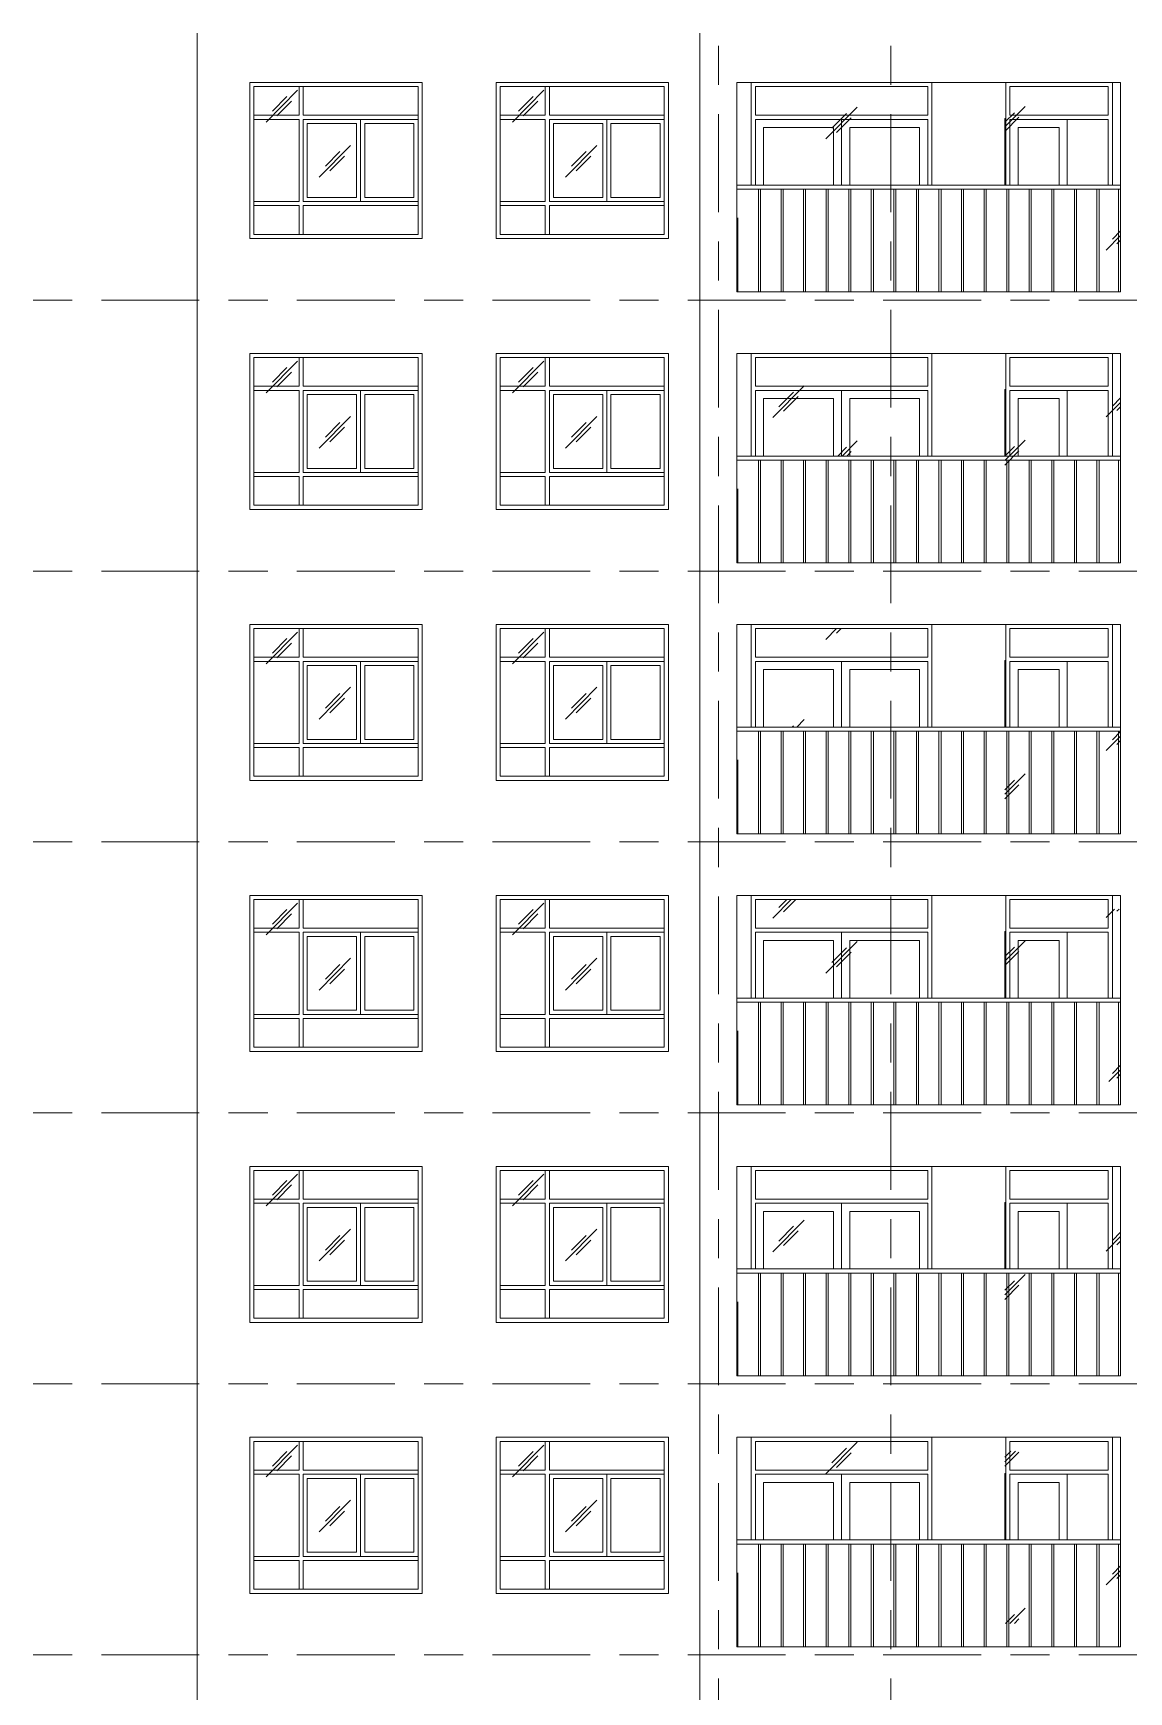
# Model space of a CAD drawing. Header units: millimetres. Extents: x -2100 to 124761, y -10432 to 93550.
# Drawn here: x -2000 to 11350, y 31351 to 51550 of the extents above; entities that cross this region are included whole.
import ezdxf
from ezdxf.xclip import XClip

# ---------------------------------------------------------------- set-up
doc = ezdxf.new("R2010")
doc.units = ezdxf.units.MM
doc.header["$XCLIPFRAME"] = 0
doc.linetypes.add('Centre', pattern=[31.75, 6.35, -4.7625, 15.875, -4.7625])
for name, color, linetype, lineweight in [('CUA', 31, 'Continuous', 9), ('KINH', 152, 'Continuous', 5), ('NET THAY 1', 41, 'Continuous', 5), ('NET THAY 2', 55, 'Continuous', 5), ('NET-THAY', 2, 'Continuous', 9), ('TRUC', 225, 'Continuous', 5)]:
    doc.layers.add(name, color=color, linetype=linetype, lineweight=lineweight)

# ---------------------------------------------------------------- blocks, each defined once
blk = doc.blocks.new('Railing - 25mm-V61-MẶT ĐỨNG TRỤC A-Q')
at = {"layer": 'NET THAY 2'}
blk.add_line((30025, 87600), (30025, 86700), dxfattribs=at)
blk = doc.blocks.new('Railing - 25mm-1425477-MẶT ĐỨNG TRỤC A-Q')
at = {"layer": 'NET THAY 2'}
for p, q in [((30037, 86700), (30037, 87950)), ((30062, 87950), (30062, 86700))]:
    blk.add_line(p, q, dxfattribs=at)
blk = doc.blocks.new('Railing - 25mm-V62-MẶT ĐỨNG TRỤC A-Q')
at = {"layer": 'NET THAY 2'}
blk.add_line((32775, 86700), (32775, 87950), dxfattribs=at)
blk = doc.blocks.new('Railing - Railing-1821294-MẶT ĐỨNG TRỤC A-Q')
for name, p in [('Railing - 25mm-1425477-MẶT ĐỨNG TRỤC A-Q', (-23200, -64700)), ('Railing - 25mm-1425477-MẶT ĐỨNG TRỤC A-Q', (-22925, -64700)), ('Railing - 25mm-1425477-MẶT ĐỨNG TRỤC A-Q', (-22650, -64700)), ('Railing - 25mm-1425477-MẶT ĐỨNG TRỤC A-Q', (-22375, -64700)), ('Railing - 25mm-1425477-MẶT ĐỨNG TRỤC A-Q', (-22100, -64700)), ('Railing - 25mm-1425477-MẶT ĐỨNG TRỤC A-Q', (-21825, -64700)), ('Railing - 25mm-1425477-MẶT ĐỨNG TRỤC A-Q', (-21550, -64700)), ('Railing - 25mm-1425477-MẶT ĐỨNG TRỤC A-Q', (-21275, -64700)), ('Railing - 25mm-1425477-MẶT ĐỨNG TRỤC A-Q', (-21000, -64700)), ('Railing - 25mm-1425477-MẶT ĐỨNG TRỤC A-Q', (-20725, -64700)), ('Railing - 25mm-1425477-MẶT ĐỨNG TRỤC A-Q', (-20450, -64700)), ('Railing - 25mm-1425477-MẶT ĐỨNG TRỤC A-Q', (-20175, -64700)), ('Railing - 25mm-1425477-MẶT ĐỨNG TRỤC A-Q', (-19900, -64700)), ('Railing - 25mm-1425477-MẶT ĐỨNG TRỤC A-Q', (-19625, -64700)), ('Railing - 25mm-1425477-MẶT ĐỨNG TRỤC A-Q', (-19350, -64700)), ('Railing - 25mm-1425477-MẶT ĐỨNG TRỤC A-Q', (-19075, -64700)), ('Railing - 25mm-V62-MẶT ĐỨNG TRỤC A-Q', (-21550, -64700)), ('Railing - 25mm-V61-MẶT ĐỨNG TRỤC A-Q', (-23437, -64700))]:
    blk.add_blockref(name, p)
blk = doc.blocks.new('CUA SAN PHOI LUA1 - CUA SAN PHOI LUA 700-1661581-MẶT ĐỨNG TRỤC A-Q')
at = {"layer": 'CUA'}
for p, q in [((9850, 24060), (9840, 24060)), ((9840, 23250), (9840, 24060)), ((11100, 24100), (9900, 24100)), ((9900, 23250), (9900, 24050)), ((9900, 24050), (11100, 24050)), ((10600, 24050), (10600, 23250)), ((11100, 23250), (11100, 24050)), ((10000, 23950), (10000, 23250)), ((10000, 23950), (10500, 23950)), ((10500, 23250), (10500, 23950))]:
    blk.add_line(p, q, dxfattribs=at)
for points in [[(9850, 23250), (9850, 24500), (11150, 24500), (11150, 23250)], [(9900, 24100), (9900, 24450), (11100, 24450), (11100, 24100)]]:
    blk.add_lwpolyline(points, dxfattribs=at)
blk = doc.blocks.new('X-PHONG NGU 2 - X-PHONG NGU 2_Recovery_-1759957-MẶT ĐỨNG TRỤC A-Q')
at = {"layer": 'CUA'}
for p, q in [((3653, 84100), (3653, 82200)), ((5753, 84100), (3653, 84100)), ((3703, 84050), (5703, 84050)), ((3703, 82250), (3703, 84050)), ((4303, 84050), (4253, 84050)), ((4253, 84050), (4253, 83700)), ((4303, 83700), (4303, 84050)), ((5703, 84050), (5703, 82250)), ((5753, 82200), (5753, 84100)), ((4253, 83700), (3703, 83700)), ((3703, 83700), (3703, 83650)), ((3703, 83650), (4253, 83650)), ((4253, 83650), (4253, 82650)), ((5703, 83700), (4303, 83700)), ((5003, 83650), (4303, 83650)), ((4303, 83650), (4303, 82650)), ((4303, 82650), (4303, 83650)), ((4303, 83650), (5703, 83650)), ((5003, 82650), (5003, 83650)), ((5703, 83650), (5703, 83700)), ((4353, 82700), (4353, 83600)), ((4353, 83600), (4953, 83600)), ((4953, 83600), (4953, 82700)), ((5053, 83600), (5653, 83600)), ((5053, 82700), (5053, 83600)), ((5653, 83600), (5653, 82700)), ((4253, 82650), (3703, 82650)), ((3703, 82650), (3703, 82600)), ((4303, 82650), (5003, 82650)), ((5703, 82650), (4303, 82650)), ((4953, 82700), (4353, 82700)), ((5653, 82700), (5053, 82700)), ((5703, 82600), (5703, 82650)), ((3703, 82600), (4253, 82600)), ((4253, 82600), (4253, 82250)), ((4303, 82250), (4303, 82600)), ((4303, 82600), (5703, 82600)), ((5703, 82250), (3703, 82250)), ((4253, 82250), (4303, 82250)), ((3653, 82200), (5753, 82200))]:
    blk.add_line(p, q, dxfattribs=at)
blk = doc.blocks.new('CUA LO GIA _LUA_ - CUA LO GIA _LUA_-1365713-MẶT ĐỨNG TRỤC A-Q')
at = {"layer": 'CUA'}
for p, q in [((6750, 23250), (6750, 24100)), ((8900, 24100), (6800, 24100)), ((7850, 24050), (6800, 24050)), ((6800, 23250), (6800, 24050)), ((6800, 24050), (6800, 23250)), ((6800, 24050), (8900, 24050)), ((7850, 24050), (7850, 23250)), ((8900, 23250), (8900, 24050)), ((8950, 24100), (8950, 23250)), ((6900, 23950), (6900, 23250)), ((6900, 23950), (7750, 23950)), ((7750, 23250), (7750, 23950)), ((7950, 23950), (8800, 23950)), ((7950, 23950), (7950, 23250)), ((8800, 23250), (8800, 23950))]:
    blk.add_line(p, q, dxfattribs=at)
for points in [[(6750, 24100), (6750, 24500), (8950, 24500), (8950, 24100)], [(6800, 24100), (6800, 24450), (8900, 24450), (8900, 24100)]]:
    blk.add_lwpolyline(points, dxfattribs=at)
blk = doc.blocks.new('Top Rail Type - Top Rail_Internal_-1821309-MẶT ĐỨNG TRỤC A-Q')
at = {"layer": 'NET THAY 1'}
for p, q in [((11250, 22950), (6575, 22950)), ((6575, 22900), (11250, 22900))]:
    blk.add_line(p, q, dxfattribs=at)
blk = doc.blocks.new('A$C26D738F4')
at = {"layer": 'KINH'}
h = blk.add_hatch(dxfattribs=at)
h.set_pattern_fill('FP_11', color=256, style=0, pattern_type=2)
h.set_pattern_definition([(45.204, (22327, -14003.6), (0.002, 2032), [252.7, -2610.8]), (45.204, (22272.3, -13948.4), (0.002, 2032), [252.7, -2610.8]), (45.204, (22197, -14079.4), (0.002, 2032), [544.27, -2319.24]), (45.204, (20955.1, -12642.1), (0.002, 2032), [252.7, -2610.8]), (45.204, (20900.3, -12587), (0.002, 2032), [252.7, -2610.8]), (45.204, (20825, -12718), (0.002, 2032), [544.27, -2319.24])])
h.paths.add_polyline_path([(36897, -2483), (36897, -383), (35487, -383), (35487, -2483)])
h = blk.add_hatch(dxfattribs=at)
h.set_pattern_fill('FP_11', color=256, style=0, pattern_type=2)
h.set_pattern_definition([(45.204, (24372, -13995.6), (0.002, 2032), [252.7, -2610.8]), (45.204, (24317.3, -13940.5), (0.002, 2032), [252.7, -2610.8]), (45.204, (24242, -14071.5), (0.002, 2032), [544.27, -2319.24]), (45.204, (23000.1, -12634.2), (0.002, 2032), [252.7, -2610.8]), (45.204, (22945.3, -12579), (0.002, 2032), [252.7, -2610.8]), (45.204, (22870, -12710), (0.002, 2032), [544.27, -2319.24])])
h.paths.add_polyline_path([(39987, -2600), (39987, -1400), (37787, -1400), (37787, -2600)])
at = {"layer": 'NET-THAY'}
for p, q in [((35487, -100), (40162, -100)), ((43097, -750), (43097, -2650)), ((43997, -2650), (43997, -750)), ((35487, -2650), (40162, -2650))]:
    blk.add_line(p, q, dxfattribs=at)
for points in [[(40612, 50), (40612, -3250)], [(46737, 50), (46737, -3250)], [(35487, -100), (35487, -2650)], [(40162, -100), (40162, -2650)]]:
    blk.add_lwpolyline(points, dxfattribs=at)
at = {"layer": 'CUA', "rotation": 180}
for name, p in [('X-PHONG NGU 2 - X-PHONG NGU 2_Recovery_-1759957-MẶT ĐỨNG TRỤC A-Q', (46750, 81450)), ('X-PHONG NGU 2 - X-PHONG NGU 2_Recovery_-1759957-MẶT ĐỨNG TRỤC A-Q', (49750, 81450)), ('CUA SAN PHOI LUA1 - CUA SAN PHOI LUA 700-1661581-MẶT ĐỨNG TRỤC A-Q', (46737, 21850))]:
    blk.add_blockref(name, p, dxfattribs=at)
at = {"layer": 'CUA'}
ref = blk.add_blockref('CUA LO GIA _LUA_ - CUA LO GIA _LUA_-1365713-MẶT ĐỨNG TRỤC A-Q', (46737, 21850), dxfattribs=dict(at, rotation=180))
XClip(ref).set_block_clipping_path([(6687.0112703076, 23250.0000000015), (9036.199414279, 24500.0000000003)])
at = {"layer": 'NET THAY 1', "rotation": 180}
for name, p in [('Railing - Railing-1821294-MẶT ĐỨNG TRỤC A-Q', (46737, 21900)), ('Top Rail Type - Top Rail_Internal_-1821309-MẶT ĐỨNG TRỤC A-Q', (46737, 21550))]:
    blk.add_blockref(name, p, dxfattribs=at)

msp = doc.modelspace()

# ---------------------------------------------------------------- hatches: boundary and pattern name
at = {"layer": 'KINH'}
h = msp.add_hatch(dxfattribs=at)
h.set_pattern_fill('FP_11', color=256, angle=180, style=0, pattern_type=2)
h.set_pattern_definition([(225.204, (15860, 62298.4), (-0.002, -2032), [252.7, -2610.8]), (225.204, (15914.8, 62243.3), (-0.002, -2032), [252.7, -2610.8]), (225.204, (15990.1, 62374.3), (-0.002, -2032), [544.27, -2319.24]), (225.204, (17232, 60937), (-0.002, -2032), [252.7, -2610.8]), (225.204, (17286.7, 60881.8), (-0.002, -2032), [252.7, -2610.8]), (225.204, (17362, 61012.9), (-0.002, -2032), [544.27, -2319.24])])
h.paths.add_polyline_path([(639.9, 50900), (639.9, 49000), (2739.9, 49000), (2739.9, 50900)])
h = msp.add_hatch(dxfattribs=at)
h.set_pattern_fill('FP_11', color=256, angle=180, style=0, pattern_type=2)
h.set_pattern_definition([(225.204, (18860, 62298.4), (-0.002, -2032), [252.7, -2610.8]), (225.204, (18914.8, 62243.3), (-0.002, -2032), [252.7, -2610.8]), (225.204, (18990.1, 62374.3), (-0.002, -2032), [544.27, -2319.24]), (225.204, (20232, 60937), (-0.002, -2032), [252.7, -2610.8]), (225.204, (20286.7, 60881.8), (-0.002, -2032), [252.7, -2610.8]), (225.204, (20362, 61012.9), (-0.002, -2032), [544.27, -2319.24])])
h.paths.add_polyline_path([(3639.9, 50900), (3639.9, 49000), (5739.9, 49000), (5739.9, 50900)])
h = msp.add_hatch(dxfattribs=at)
h.set_pattern_fill('FP_11', color=256, angle=180, style=0, pattern_type=2)
h.set_pattern_definition([(225.204, (15860, 58998.4), (-0.002, -2032), [252.7, -2610.8]), (225.204, (15914.8, 58943.3), (-0.002, -2032), [252.7, -2610.8]), (225.204, (15990.1, 59074.3), (-0.002, -2032), [544.27, -2319.24]), (225.204, (17232, 57637), (-0.002, -2032), [252.7, -2610.8]), (225.204, (17286.7, 57581.8), (-0.002, -2032), [252.7, -2610.8]), (225.204, (17362, 57712.9), (-0.002, -2032), [544.27, -2319.24])])
h.paths.add_polyline_path([(639.9, 47600), (639.9, 45700), (2739.9, 45700), (2739.9, 47600)])
h = msp.add_hatch(dxfattribs=at)
h.set_pattern_fill('FP_11', color=256, angle=180, style=0, pattern_type=2)
h.set_pattern_definition([(225.204, (18860, 58998.4), (-0.002, -2032), [252.7, -2610.8]), (225.204, (18914.8, 58943.3), (-0.002, -2032), [252.7, -2610.8]), (225.204, (18990.1, 59074.3), (-0.002, -2032), [544.27, -2319.24]), (225.204, (20232, 57637), (-0.002, -2032), [252.7, -2610.8]), (225.204, (20286.7, 57581.8), (-0.002, -2032), [252.7, -2610.8]), (225.204, (20362, 57712.9), (-0.002, -2032), [544.27, -2319.24])])
h.paths.add_polyline_path([(3639.9, 47600), (3639.9, 45700), (5739.9, 45700), (5739.9, 47600)])
h = msp.add_hatch(dxfattribs=at)
h.set_pattern_fill('FP_11', color=256, angle=180, style=0, pattern_type=2)
h.set_pattern_definition([(225.204, (15860, 55698.4), (-0.002, -2032), [252.7, -2610.8]), (225.204, (15914.8, 55643.3), (-0.002, -2032), [252.7, -2610.8]), (225.204, (15990.1, 55774.3), (-0.002, -2032), [544.27, -2319.24]), (225.204, (17232, 54337), (-0.002, -2032), [252.7, -2610.8]), (225.204, (17286.7, 54281.8), (-0.002, -2032), [252.7, -2610.8]), (225.204, (17362, 54412.9), (-0.002, -2032), [544.27, -2319.24])])
h.paths.add_polyline_path([(639.9, 44300), (639.9, 42400), (2739.9, 42400), (2739.9, 44300)])
h = msp.add_hatch(dxfattribs=at)
h.set_pattern_fill('FP_11', color=256, angle=180, style=0, pattern_type=2)
h.set_pattern_definition([(225.204, (18860, 55698.4), (-0.002, -2032), [252.7, -2610.8]), (225.204, (18914.8, 55643.3), (-0.002, -2032), [252.7, -2610.8]), (225.204, (18990.1, 55774.3), (-0.002, -2032), [544.27, -2319.24]), (225.204, (20232, 54337), (-0.002, -2032), [252.7, -2610.8]), (225.204, (20286.7, 54281.8), (-0.002, -2032), [252.7, -2610.8]), (225.204, (20362, 54412.9), (-0.002, -2032), [544.27, -2319.24])])
h.paths.add_polyline_path([(3639.9, 44300), (3639.9, 42400), (5739.9, 42400), (5739.9, 44300)])
h = msp.add_hatch(dxfattribs=at)
h.set_pattern_fill('FP_11', color=256, angle=180, style=0, pattern_type=2)
h.set_pattern_definition([(225.204, (15860, 52398.4), (-0.002, -2032), [252.7, -2610.8]), (225.204, (15914.8, 52343.3), (-0.002, -2032), [252.7, -2610.8]), (225.204, (15990.1, 52474.3), (-0.002, -2032), [544.27, -2319.24]), (225.204, (17232, 51037), (-0.002, -2032), [252.7, -2610.8]), (225.204, (17286.7, 50981.8), (-0.002, -2032), [252.7, -2610.8]), (225.204, (17362, 51112.9), (-0.002, -2032), [544.27, -2319.24])])
h.paths.add_polyline_path([(639.9, 41000), (639.9, 39100), (2739.9, 39100), (2739.9, 41000)])
h = msp.add_hatch(dxfattribs=at)
h.set_pattern_fill('FP_11', color=256, angle=180, style=0, pattern_type=2)
h.set_pattern_definition([(225.204, (18860, 52398.4), (-0.002, -2032), [252.7, -2610.8]), (225.204, (18914.8, 52343.3), (-0.002, -2032), [252.7, -2610.8]), (225.204, (18990.1, 52474.3), (-0.002, -2032), [544.27, -2319.24]), (225.204, (20232, 51037), (-0.002, -2032), [252.7, -2610.8]), (225.204, (20286.7, 50981.8), (-0.002, -2032), [252.7, -2610.8]), (225.204, (20362, 51112.9), (-0.002, -2032), [544.27, -2319.24])])
h.paths.add_polyline_path([(3639.9, 41000), (3639.9, 39100), (5739.9, 39100), (5739.9, 41000)])
h = msp.add_hatch(dxfattribs=at)
h.set_pattern_fill('FP_11', color=256, angle=180, style=0, pattern_type=2)
h.set_pattern_definition([(225.204, (15860, 49098.4), (-0.002, -2032), [252.7, -2610.8]), (225.204, (15914.8, 49043.3), (-0.002, -2032), [252.7, -2610.8]), (225.204, (15990.1, 49174.3), (-0.002, -2032), [544.27, -2319.24]), (225.204, (17232, 47737), (-0.002, -2032), [252.7, -2610.8]), (225.204, (17286.7, 47681.8), (-0.002, -2032), [252.7, -2610.8]), (225.204, (17362, 47812.9), (-0.002, -2032), [544.27, -2319.24])])
h.paths.add_polyline_path([(639.9, 37700), (639.9, 35800), (2739.9, 35800), (2739.9, 37700)])
h = msp.add_hatch(dxfattribs=at)
h.set_pattern_fill('FP_11', color=256, angle=180, style=0, pattern_type=2)
h.set_pattern_definition([(225.204, (18860, 49098.4), (-0.002, -2032), [252.7, -2610.8]), (225.204, (18914.8, 49043.3), (-0.002, -2032), [252.7, -2610.8]), (225.204, (18990.1, 49174.3), (-0.002, -2032), [544.27, -2319.24]), (225.204, (20232, 47737), (-0.002, -2032), [252.7, -2610.8]), (225.204, (20286.7, 47681.8), (-0.002, -2032), [252.7, -2610.8]), (225.204, (20362, 47812.9), (-0.002, -2032), [544.27, -2319.24])])
h.paths.add_polyline_path([(3639.9, 37700), (3639.9, 35800), (5739.9, 35800), (5739.9, 37700)])
h = msp.add_hatch(dxfattribs=at)
h.set_pattern_fill('FP_11', color=256, angle=180, style=0, pattern_type=2)
h.set_pattern_definition([(225.204, (15860, 45798.4), (-0.002, -2032), [252.7, -2610.8]), (225.204, (15914.8, 45743.3), (-0.002, -2032), [252.7, -2610.8]), (225.204, (15990.1, 45874.3), (-0.002, -2032), [544.27, -2319.24]), (225.204, (17232, 44437), (-0.002, -2032), [252.7, -2610.8]), (225.204, (17286.7, 44381.8), (-0.002, -2032), [252.7, -2610.8]), (225.204, (17362, 44512.9), (-0.002, -2032), [544.27, -2319.24])])
h.paths.add_polyline_path([(639.9, 34400), (639.9, 32500), (2739.9, 32500), (2739.9, 34400)])
h = msp.add_hatch(dxfattribs=at)
h.set_pattern_fill('FP_11', color=256, angle=180, style=0, pattern_type=2)
h.set_pattern_definition([(225.204, (18860, 45798.4), (-0.002, -2032), [252.7, -2610.8]), (225.204, (18914.8, 45743.3), (-0.002, -2032), [252.7, -2610.8]), (225.204, (18990.1, 45874.3), (-0.002, -2032), [544.27, -2319.24]), (225.204, (20232, 44437), (-0.002, -2032), [252.7, -2610.8]), (225.204, (20286.7, 44381.8), (-0.002, -2032), [252.7, -2610.8]), (225.204, (20362, 44512.9), (-0.002, -2032), [544.27, -2319.24])])
h.paths.add_polyline_path([(3639.9, 34400), (3639.9, 32500), (5739.9, 32500), (5739.9, 34400)])

# ---------------------------------------------------------------- linework, layer by layer
at = {"layer": 'TRUC', "linetype": 'Centre', "ltscale": 75}
for p, q in [((-0.1, -3849.3), (-0.1, 93540.4)), ((6349.9, -3849.3), (6349.9, 93540.4)), ((8449.9, -3849.3), (8449.9, 93540.4)), ((-2000.1, 48300), (44599.9, 48300)), ((-2000.1, 45000), (44599.9, 45000)), ((-2000.1, 41700), (44599.9, 41700)), ((-2000.1, 38400), (44599.9, 38400)), ((-2000.1, 35100), (44599.9, 35100)), ((-2000.1, 31800), (44599.9, 31800))]:
    msp.add_line(p, q, dxfattribs=at)

# ---------------------------------------------------------------- block references
at = {"layer": 'NET-THAY', "rotation": 180}
for p in [(46736.8, 48300), (46736.8, 45000), (46736.8, 41700), (46736.8, 38400), (46736.8, 35100), (46736.8, 31800), (46736.8, 28500)]:
    msp.add_blockref('A$C26D738F4', p, dxfattribs=at)

doc.saveas('drawing.dxf')
